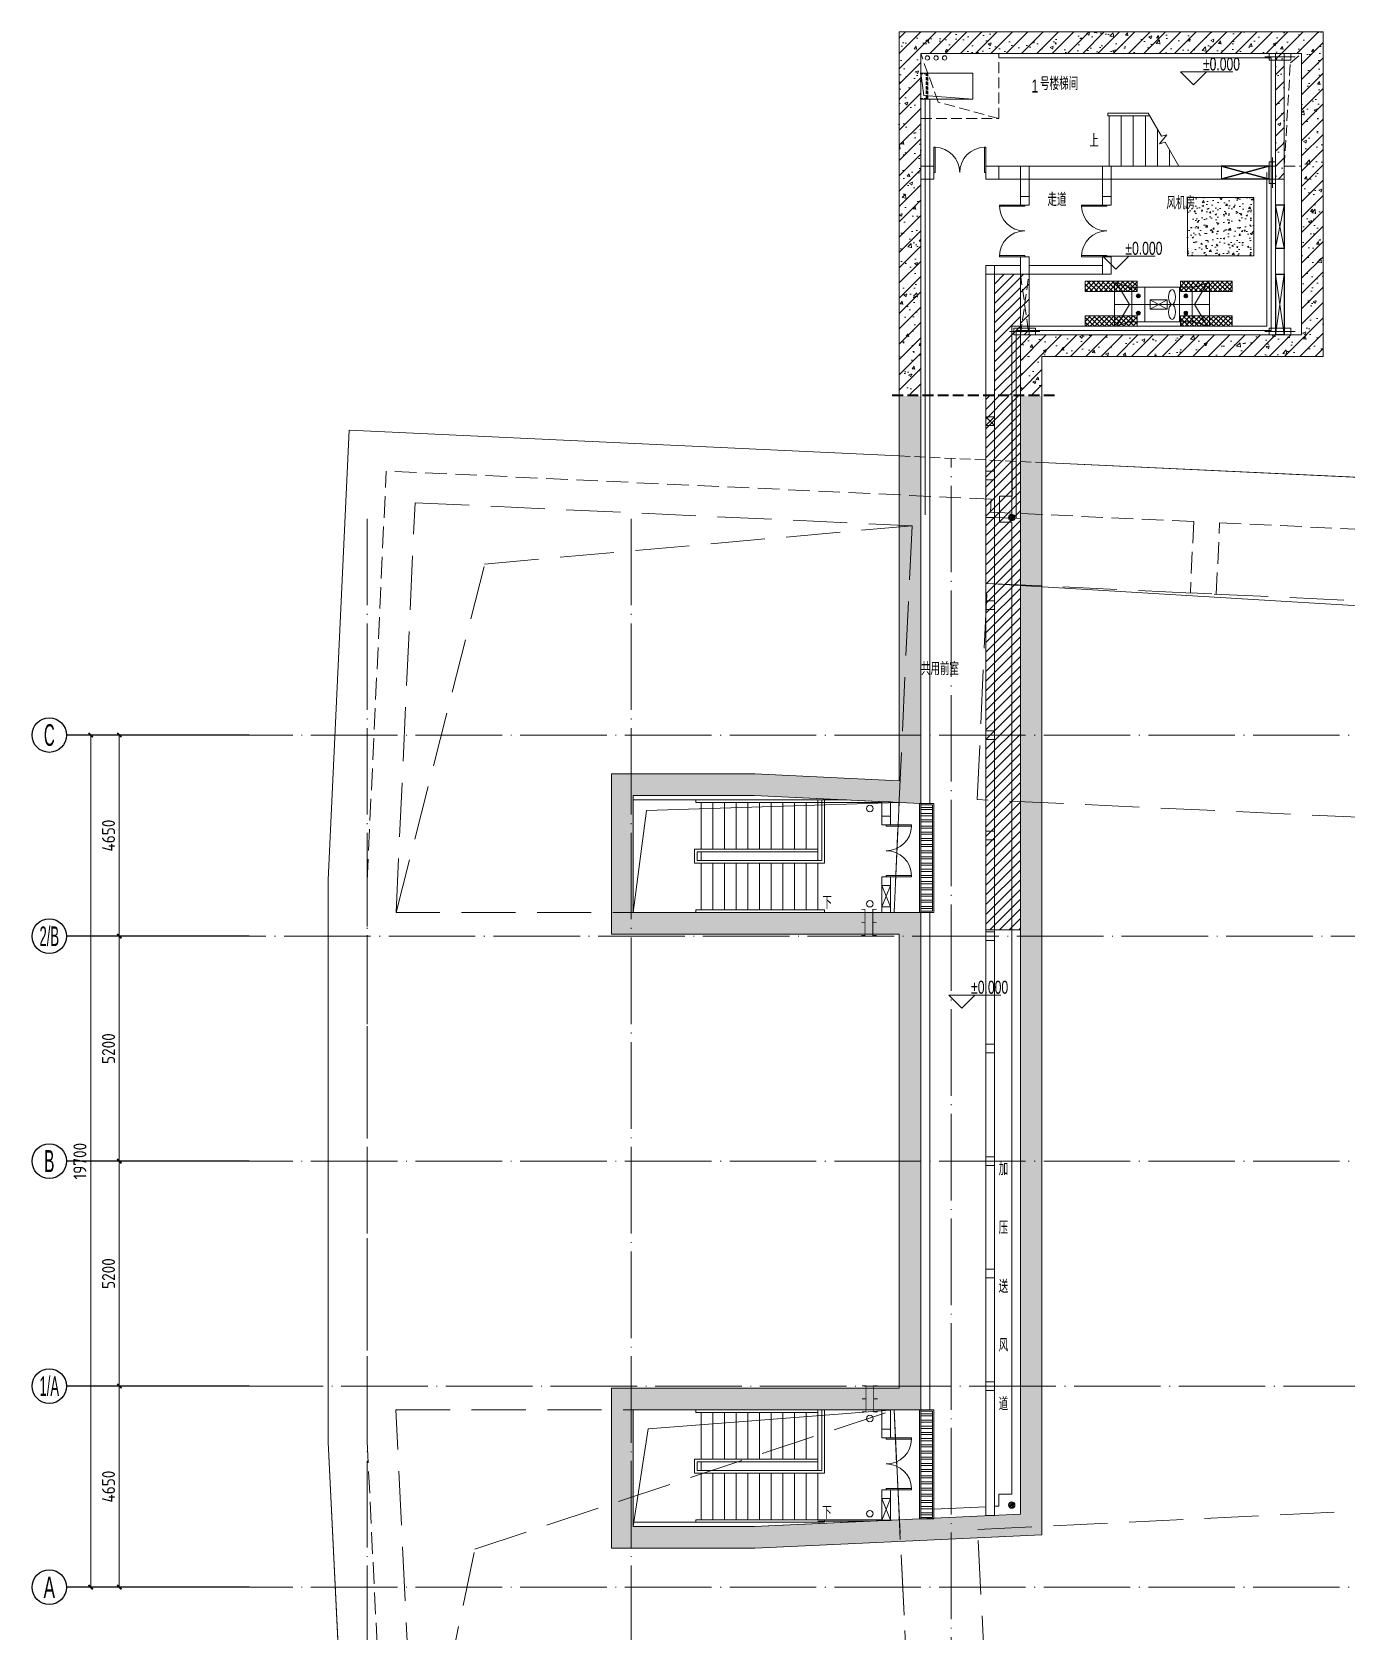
# Model space of a CAD drawing. Extents: x 4 to 13611208, y -605838 to 574722.
# Drawn here: x 13114849 to 13145248, y 183824 to 220812 of the extents above; entities that cross this region are included whole.
import ezdxf
from ezdxf.enums import TextEntityAlignment as Align

# ---------------------------------------------------------------- set-up
doc = ezdxf.new("R2010")
doc.units = 0
doc.header["$LTSCALE"] = 1000
doc.header["$MEASUREMENT"] = 0
doc.linetypes.add('DASH', pattern=[0.35, 0.25, -0.1])
doc.linetypes.add('DOTE', pattern=[2.42, 2, -0.2, 0.02, -0.2])
for name, color, linetype, lineweight in [('1-给排水', 8, 'Continuous', 5), ('pipe排水', 8, 'Continuous', 5), ('SDF-设备', 1, 'Continuous', 5), ('建筑底图', 8, 'Continuous', 13), ('预埋件', 8, 'Continuous', 5)]:
    doc.layers.add(name, color=color, linetype=linetype, lineweight=lineweight)
doc.layers.add('AXIS', color=3, linetype='Continuous')
doc.layers.add('AXIS_TEXT', color=7, linetype='Continuous')
doc.styles.add('C', font='HZTXT_E', dxfattribs={"width": 0.7, "bigfont": 'HZTXT'})
doc.styles.add('COMPLEX', font='hztxt_e.shx', dxfattribs={"width": 0.6, "bigfont": 'HZTXT.shx'})
doc.styles.add('DIM_FONT', font='gbenor.shx', dxfattribs={"bigfont": 'gbcbig.shx'})
doc.dimstyles.new('_TCH_ARCH&&100', dxfattribs={"dimtxt": 300, "dimasz": 100, "dimexe": 100, "dimexo": 100, "dimgap": 100, "dimtad": 1, "dimdec": 0, "dimzin": 0, "dimdsep": 46, "dimtxsty": 'DIM_FONT', "dimblk": 'ARCHTICK', "dimcen": 0.09, "dimclrd": 3, "dimclre": 3, "dimclrt": 7, "dimaunit": 1, "dimazin": 2, "dimtfac": 1, "dimtdec": 0, "dimtix": 1, "dimtmove": 2, "dimatfit": 3, "dimfxl": 1, "dimtolj": 1, "dimtzin": 0, "dimlwd": 18, "dimlwe": 18, "dimarcsym": 0})
pattern_1 = [(45, (0.27, -129739.5), (-176.7766953, 176.7766953), []), (50, (0.27, -129739.5), (717.260183, -62.752135), [75, -825]), (355, (0.3, -129739.5), (-138.751334, 752.192134), [60, -660]), (100.4514, (60.04, -129744.7), (578.50938, 689.439542), [63.74019, -701.14211]), (46.1842, (0.3, -129539.5), (1067.24105, -165.519014), [112.5, -1237.5]), (96.6356, (89.2, -129553.3), (934.662706, 974.11787), [95.61029, -1051.713]), (351.1842, (0.3, -129539.5), (934.661945, 974.1186), [90, -990]), (21, (100.27, -129589.5), (596.907052, -402.61889), [75, -825]), (326, (100.3, -129589.5), (243.31533, 725.150045), [60, -660]), (71.4514, (150, -129623.04), (840.22263, 322.530497), [63.74019, -701.14211]), (37.5, (0.27, -129739.5), (12.1598553, 332.893854), [0, -652, 0, -670, 0, -662.5]), (7.5, (0.27, -129739.5), (263.069537, 394.411712), [0, -382, 0, -637, 0, -252.5]), (327.5, (-222.73, -129739.5), (533.822436, -22.554872), [0, -250, 0, -780, 0, -1035]), (317.5, (-322.73, -129739.5), (583.18617, 100.104982), [0, -325, 0, -518, 0, -735])]
pattern_2 = [(45, (0.27, -129739.5), (-112.2532015, 112.2532015), [])]
pattern_3 = [(46.331827, (12202037.8, 454563.36), (-57.41597, 54.8069065), []), (136.331827, (12202037.8, 454563.36), (-54.8069065, -57.41597), [])]

# ---------------------------------------------------------------- blocks, each defined once
blk = doc.blocks.new('地漏')
at = {"layer": 'pipe排水'}
h = blk.add_hatch(dxfattribs=at)
h.set_pattern_fill('ANSI31', color=8, scale=25, style=0)
h.set_pattern_definition([(45, (-444803.95, -349136.397), (-28.0633004, 28.0633004), [])])
h.paths.add_polyline_path([(100, 0, 1), (-100, 0, 1)])
blk.add_circle((0, 0), 100, dxfattribs=at)
blk = doc.blocks.new('$VALVE$00000547')
at = {"const_width": 15}
for points in [[(0, 75), (-250, 75), (-250, 150)], [(0, 75), (0, 150)], [(0, 75), (250, 75), (250, 150)], [(-250, -150), (-250, -75), (0, -75)], [(0, -150), (0, -75)], [(250, -150), (250, -75), (0, -75)]]:
    blk.add_lwpolyline(points, dxfattribs=at)
blk = doc.blocks.new('A$C4FB626CE')
at = {"layer": 'SDF-设备', "color": 8}
for p, q in [((0, 1000), (50, 1000)), ((0, 1000), (0, 0)), ((350, 500), (50, 1000)), ((350, 900), (50, 1000)), ((400, 900), (350, 900)), ((400, 900), (700, 900)), ((400, 100), (400, 900)), ((400, 900), (400, 100)), ((571, 750), (501, 679)), ((599, 679), (529, 750)), ((1500, 900), (700, 900)), ((700, 900), (700, 100)), ((700, 100), (700, 900)), ((1500, 100), (1500, 900)), ((1500, 900), (1800, 900)), ((1500, 100), (1500, 900)), ((1671, 750), (1601, 679)), ((1699, 679), (1629, 750)), ((1800, 100), (1800, 900)), ((1800, 100), (1800, 900)), ((1800, 900), (1850, 900)), ((1850, 500), (2150, 1000)), ((1850, 900), (2150, 1000)), ((2150, 1000), (2200, 1000)), ((2200, 1000), (2200, 0)), ((2200, 1000), (2200, 0)), ((400, 500), (0, 500)), ((350, 500), (50, 0)), ((400, 500), (700, 500)), ((571, 651), (501, 721)), ((585, 665), (515, 735)), ((585, 735), (515, 665)), ((599, 721), (529, 651)), ((700, 500), (1500, 500)), ((1220, 608), (828, 608)), ((828, 608), (828, 392)), ((828, 392), (1220, 608)), ((1220, 392), (828, 608)), ((828, 392), (1220, 392)), ((1220, 392), (1220, 608)), ((1220, 608), (1220, 392)), ((1500, 500), (1800, 500)), ((1671, 651), (1601, 721)), ((1685, 665), (1615, 735)), ((1685, 735), (1615, 665)), ((1699, 721), (1629, 651)), ((1800, 500), (2200, 500)), ((1850, 500), (2150, 0)), ((1959, 500), (2200, 500)), ((0, 0), (50, 0)), ((350, 100), (50, 0)), ((400, 100), (350, 100)), ((400, 100), (700, 100)), ((571, 350), (501, 279)), ((571, 251), (501, 321)), ((585, 265), (515, 335)), ((585, 335), (515, 265)), ((599, 279), (529, 350)), ((599, 321), (529, 251)), ((700, 100), (1500, 100)), ((1500, 100), (1800, 100)), ((1671, 350), (1601, 279)), ((1671, 251), (1601, 321)), ((1685, 265), (1615, 335)), ((1685, 335), (1615, 265)), ((1699, 279), (1629, 350)), ((1699, 321), (1629, 251)), ((1800, 100), (1850, 100)), ((1850, 100), (2150, 0)), ((2150, 0), (2200, 0))]:
    blk.add_line(p, q, dxfattribs=at)
for centre in [(1331, 673), (1331, 327)]:
    blk.add_ellipse(centre, major_axis=(0, 173), ratio=0.452975, start_param=3.141593, end_param=9.424778, dxfattribs=at)
for p in [(700, 500), (1500, 500)]:
    blk.add_point(p, dxfattribs=at)
blk = doc.blocks.new('dxg')
at = {"layer": '预埋件', "color": 8}
blk.add_line((12400100, -4150605), (12400800, -4150605), dxfattribs=at)
blk.add_lwpolyline([(12400200, -4150680), (12400200, -4150530), (12400700, -4150530), (12400700, -4150680), (12400200, -4150680)], dxfattribs=at)
blk = doc.blocks.new('A$C454F5B3D')
at = {"layer": '1-给排水', "color": 8, "linetype": 'DASH', "ltscale": 0.3}
for p, q in [((-600, -139), (-600, 13)), ((-586, -127), (-586, 13)), ((-14, -127), (-14, 13)), ((0, -139), (0, 13)), ((-600, -139), (0, -139)), ((-586, -104), (-14, -104)), ((-586, -127), (-14, -127))]:
    blk.add_line(p, q, dxfattribs=at)
at = {"layer": '1-给排水', "color": 8, "linetype": 'DASH'}
for centre in [(-593, 21), (-7, 21)]:
    blk.add_circle(centre, 10.5, dxfattribs=at)
blk = doc.blocks.new('_ArchTick')
at = {"color": 0, "linetype": 'ByBlock', "const_width": 0.4}
blk.add_lwpolyline([(-0.5, -0.5), (0.5, 0.5)], dxfattribs=at)
blk = doc.blocks.new('*D1262')
at = {"layer": 'AXIS', "color": 3, "lineweight": 18}
for p, q in [((13119768, 189510), (13116768, 189510)), ((13116868, 184860), (13116868, 189510)), ((13119768, 184860), (13116768, 184860))]:
    blk.add_line(p, q, dxfattribs=at)
at = {"layer": 'AXIS', "color": 3, "lineweight": 18, "xscale": 100, "yscale": 100, "zscale": 100}
for p, rotation in [((13116868, 189510), 90), ((13116868, 184860), 270)]:
    blk.add_blockref('_ArchTick', p, dxfattribs=dict(at, rotation=rotation))
at = {"layer": 'AXIS', "color": 7, "insert": (13116618, 187185), "char_height": 300, "attachment_point": 5, "rotation": 90, "style": 'DIM_FONT'}
blk.add_mtext('\\A1;4650', dxfattribs=at)
blk = doc.blocks.new('*D1261')
at = {"layer": 'AXIS', "color": 3, "lineweight": 18}
for p, q in [((13119768, 194710), (13116768, 194710)), ((13116868, 189510), (13116868, 194710)), ((13119768, 189510), (13116768, 189510))]:
    blk.add_line(p, q, dxfattribs=at)
at = {"layer": 'AXIS', "color": 3, "lineweight": 18, "xscale": 100, "yscale": 100, "zscale": 100}
for p, rotation in [((13116868, 194710), 90), ((13116868, 189510), 270)]:
    blk.add_blockref('_ArchTick', p, dxfattribs=dict(at, rotation=rotation))
at = {"layer": 'AXIS', "color": 7, "insert": (13116618, 192110), "char_height": 300, "attachment_point": 5, "rotation": 90, "style": 'DIM_FONT'}
blk.add_mtext('\\A1;5200', dxfattribs=at)
blk = doc.blocks.new('*D1260')
at = {"layer": 'AXIS', "color": 3, "lineweight": 18}
for p, q in [((13119768, 199910), (13116768, 199910)), ((13116868, 194710), (13116868, 199910)), ((13119768, 194710), (13116768, 194710))]:
    blk.add_line(p, q, dxfattribs=at)
at = {"layer": 'AXIS', "color": 3, "lineweight": 18, "xscale": 100, "yscale": 100, "zscale": 100}
for p, rotation in [((13116868, 199910), 90), ((13116868, 194710), 270)]:
    blk.add_blockref('_ArchTick', p, dxfattribs=dict(at, rotation=rotation))
at = {"layer": 'AXIS', "color": 7, "insert": (13116618, 197310), "char_height": 300, "attachment_point": 5, "rotation": 90, "style": 'DIM_FONT'}
blk.add_mtext('\\A1;5200', dxfattribs=at)
blk = doc.blocks.new('*D1259')
at = {"layer": 'AXIS', "color": 3, "lineweight": 18}
for p, q in [((13119768, 204560), (13116768, 204560)), ((13116868, 199910), (13116868, 204560)), ((13119768, 199910), (13116768, 199910))]:
    blk.add_line(p, q, dxfattribs=at)
at = {"layer": 'AXIS', "color": 3, "lineweight": 18, "xscale": 100, "yscale": 100, "zscale": 100}
for p, rotation in [((13116868, 204560), 90), ((13116868, 199910), 270)]:
    blk.add_blockref('_ArchTick', p, dxfattribs=dict(at, rotation=rotation))
at = {"layer": 'AXIS', "color": 7, "insert": (13116618, 202235), "char_height": 300, "attachment_point": 5, "rotation": 90, "style": 'DIM_FONT'}
blk.add_mtext('\\A1;4650', dxfattribs=at)
blk = doc.blocks.new('*D1263')
at = {"layer": 'AXIS', "color": 3, "lineweight": 18}
for p, q in [((13119768, 204560), (13116107, 204560)), ((13116207, 184860), (13116207, 204560)), ((13119768, 184860), (13116107, 184860))]:
    blk.add_line(p, q, dxfattribs=at)
at = {"layer": 'AXIS', "color": 3, "lineweight": 18, "xscale": 100, "yscale": 100, "zscale": 100}
for p, rotation in [((13116207, 204560), 90), ((13116207, 184860), 270)]:
    blk.add_blockref('_ArchTick', p, dxfattribs=dict(at, rotation=rotation))
at = {"layer": 'AXIS', "color": 7, "insert": (13115957, 194710), "char_height": 300, "attachment_point": 5, "rotation": 90, "style": 'DIM_FONT'}
blk.add_mtext('\\A1;19700', dxfattribs=at)
blk = doc.blocks.new('_AXISO')
blk.add_circle((0, 0), 0.5)
at = {"layer": 'AXIS_TEXT', "style": 'COMPLEX', "width": 1.041667}
blk.add_attdef('A', text='', height=0.56, dxfattribs=at).set_placement((-0.25, -0.28), (0.25, -0.28), align=Align.FIT)
blk = doc.blocks.new('$DorLib2D$00000002')
for p, q in [((-0.5, 0), (-0.5, 0.4875)), ((-0.475, 0.4875), (-0.5, 0.4875)), ((-0.475, 0), (-0.475, 0.4875)), ((0.475, 0), (0.475, 0.4875)), ((0.475, 0.4875), (0.5, 0.4875)), ((0.5, 0), (0.5, 0.4875)), ((-0.5, 0), (-0.475, 0)), ((0.5, 0), (0.475, 0))]:
    blk.add_line(p, q)
at = {"lineweight": 13}
for centre, start, end in [((-0.4875, 0), 0, 88.53072), ((0.4875, 0), 91.46928, 180)]:
    blk.add_arc(centre, 0.4875, start, end, dxfattribs=at)
blk = doc.blocks.new('_FZH')
blk.add_lwpolyline([(-0.5, -0.5), (0.5, -0.5), (0.5, 0.5), (-0.5, 0.5)], close=True)

msp = doc.modelspace()

# ---------------------------------------------------------------- hatches: boundary and pattern name
at = {"layer": '建筑底图'}
h = msp.add_hatch(dxfattribs=at)
h.set_pattern_fill('钢筋混凝土', color=256, scale=100, style=0)
h.set_pattern_definition(pattern_1)
h.paths.add_polyline_path([(13134897.4, 212421.9), (13134897.4, 220811.9), (13144697.4, 220811.9), (13144697.4, 213311.9), (13138197.4, 213311.9), (13138197.4, 212421.9), (13137697.4, 212421.9), (13137697.4, 213811.9), (13144197.4, 213811.9), (13144197.4, 220311.9), (13143797.4, 220311.9), (13143797.4, 217411.9), (13143597.4, 217411.9), (13143597.4, 220311.9), (13135397.4, 220311.9), (13135397.4, 212421.9)])
at = {"layer": '建筑底图', "lineweight": 0}
h = msp.add_hatch(dxfattribs=at)
h.set_pattern_fill('混凝土', color=8, scale=50, angle=1.33183, style=0)
h.set_pattern_definition([(51.331827, (12202037.8, 454563.36), (359.26247, -23.03207), [37.5, -412.5]), (356.331827, (12202037.8, 454563.36), (-78.0984, 374.38199), [30, -330]), (101.783227, (12202067.74, 454561.44), (281.16434, 351.3497), [31.8701, -350.57106]), (47.516027, (12202035.47, 454663.33), (535.39992, -70.33439), [56.25, -618.75]), (97.967427, (12202080.1, 454657.47), (455.88456, 497.78938), [47.80514, -525.8565]), (352.516027, (12202035.5, 454663.33), (455.88417, 497.78974), [45, -495]), (22.331827, (12202086.04, 454639.5), (303.05187, -194.31821), [37.5, -412.5]), (327.331827, (12202086.04, 454639.5), (113.19759, 365.30472), [30, -330]), (72.783227, (12202111.3, 454623.3), (416.24959, 170.98619), [31.8701, -350.57106]), (38.831827, (12202037.8, 454563.36), (2.209615, 166.543275), [0, -326, 0, -335, 0, -331.25]), (8.831827, (12202037.8, 454563.36), (126.915645, 200.2098), [0, -191, 0, -318.5, 0, -126.25]), (328.831827, (12201926.33, 454560.77), (267.10123, -5.07066), [0, -125, 0, -390, 0, -517.5]), (318.831827, (12201876.34, 454559.6), (290.35096, 56.81637), [0, -162.5, 0, -259, 0, -367.5])])
h.paths.add_polyline_path([(13143097.4, 216986.9), (13141557.4, 216986.9), (13141557.4, 215636.9), (13143097.4, 215636.9)])
at = {"layer": '建筑底图'}
h = msp.add_hatch(dxfattribs=at)
h.set_pattern_fill('ANSI31', color=256, scale=100, style=0)
h.set_pattern_definition(pattern_2)
h.paths.add_polyline_path([(13137697.4, 215211.9), (13137097.4, 215211.9), (13137097.4, 212421.9), (13137697.4, 212421.9)])
h = msp.add_hatch(dxfattribs=at)
h.set_pattern_fill('普通砖', color=256, scale=100, style=0)
h.set_pattern_definition([(45, (0, 179.5), (-176.776766, 176.776766), [])])
h.paths.add_polyline_path([(13137897.4, 215211.9), (13137697.4, 215211.9), (13137697.4, 213811.9), (13137897.4, 213811.9)])
at = {"layer": '建筑底图', "lineweight": 0}
h = msp.add_hatch(dxfattribs=at)
h.set_pattern_fill('ANSI37', color=8, scale=50, angle=1.33183, style=0)
h.set_pattern_definition(pattern_3)
h.paths.add_polyline_path([(13139197, 215051.9), (13140397, 215051.9), (13140397, 214811.9), (13139197, 214811.9)])
h = msp.add_hatch(dxfattribs=at)
h.set_pattern_fill('ANSI37', color=8, scale=50, angle=1.33183, style=0)
h.set_pattern_definition(pattern_3)
h.paths.add_polyline_path([(13141397, 215051.9), (13142597, 215051.9), (13142597, 214811.9), (13141397, 214811.9)])
h = msp.add_hatch(dxfattribs=at)
h.set_pattern_fill('ANSI37', color=8, scale=50, angle=1.33183, style=0)
h.set_pattern_definition(pattern_3)
h.paths.add_polyline_path([(13139197, 214251.9), (13140397, 214251.9), (13140397, 214011.9), (13139197, 214011.9)])
h = msp.add_hatch(dxfattribs=at)
h.set_pattern_fill('ANSI37', color=8, scale=50, angle=1.33183, style=0)
h.set_pattern_definition(pattern_3)
h.paths.add_polyline_path([(13141397, 214251.9), (13142597, 214251.9), (13142597, 214011.9), (13141397, 214011.9)])
at = {"layer": '建筑底图'}
h = msp.add_hatch(dxfattribs=at)
h.set_pattern_fill('钢筋混凝土', color=256, scale=100, style=0)
h.set_pattern_definition(pattern_1)
h.paths.add_polyline_path([(13135397.4, 212400.5), (13134897.4, 212400.5), (13134897.4, 210110.9), (13135397.4, 210087.6)])
h.paths.add_polyline_path([(13138197.4, 212400.5), (13137697.4, 212400.5), (13137697.4, 209680.2), (13138197.4, 209656.9)])
h.paths.add_polyline_path([(13138197.4, 209656.9), (13137697.4, 209680.2), (13137697.4, 186548.1), (13131546.8, 186259.5), (13128747.4, 186259.5), (13128747.4, 188959.5), (13135397.4, 188959.5), (13135397.4, 200459.5), (13128747.4, 200459.5), (13128747.4, 203159.5), (13131546.9, 203159.5), (13135397.4, 202978.8), (13135397.4, 210087.6), (13134897.4, 210110.9), (13134897.4, 203502.8), (13131558.6, 203659.5), (13128247.4, 203659.5), (13128247.4, 199959.5), (13134897.4, 199959.5), (13134897.4, 189459.5), (13128247.4, 189459.5), (13128247.4, 185759.5), (13131558.5, 185759.5), (13138197.4, 186071)])
h = msp.add_hatch(dxfattribs=at)
h.set_pattern_fill('ANSI31', color=256, scale=100, style=0)
h.set_pattern_definition(pattern_2)
h.paths.add_polyline_path([(13137697.4, 212400.5), (13136909.8, 212400.5), (13136897.4, 212365.6), (13136897.4, 200059.5), (13137697.4, 200059.5)])
h = msp.add_hatch(dxfattribs=at)
h.set_pattern_fill('ANSI32', color=256, scale=30, angle=334.88267, style=0)
h.set_pattern_definition([(360, (13136096.41, -1997.94), (8e-12, 142.875), []), (360, (13136144.04, -2045.56), (8e-12, 142.875), [])])
h.paths.add_polyline_path([(13135397.4, 202948.8), (13135667.4, 202948.8), (13135667.4, 200489.5), (13135397.4, 200489.5)])
h = msp.add_hatch(dxfattribs=at)
h.set_pattern_fill('ANSI32', color=256, scale=30, angle=334.88267, style=0)
h.set_pattern_definition([(360, (13136096.41, -16017.25), (8e-12, 142.875), []), (360, (13136144.04, -16064.87), (8e-12, 142.875), [])])
h.paths.add_polyline_path([(13135397.4, 188929.5), (13135667.4, 188929.5), (13135667.4, 186470.2), (13135397.4, 186470.2)])

# ---------------------------------------------------------------- linework, layer by layer
at = {"layer": 'AXIS'}
for p, q in [((13119868.4, 204559.5), (13115649.4, 204559.5)), ((13119868.4, 199909.5), (13115649.4, 199909.5)), ((13119868.4, 194709.5), (13115649.4, 194709.5)), ((13119868.4, 189509.5), (13115649.4, 189509.5)), ((13119868.4, 184859.5), (13115649.4, 184859.5))]:
    msp.add_line(p, q, dxfattribs=at)
at = {"layer": '建筑底图'}
for p, q in [((13144697.4, 220811.9), (13134897.4, 220811.9)), ((13134897.4, 220811.9), (13134897.4, 211011.9)), ((13144697.4, 213311.9), (13144697.4, 220811.9)), ((13135397.4, 210988.6), (13135397.4, 220311.9)), ((13135397.4, 220311.9), (13143597.4, 220311.9)), ((13143597.4, 220311.9), (13143597.4, 217411.9)), ((13143797.4, 217411.9), (13143797.4, 220311.9)), ((13143797.4, 220311.9), (13144197.4, 220311.9)), ((13144197.4, 220311.9), (13144197.4, 213811.9)), ((13141700.2, 219589.1), (13141400.2, 219889.1)), ((13141400.2, 219889.1), (13142606.3, 219889.1)), ((13141700.2, 219589.1), (13142000.2, 219889.1)), ((13135607.4, 208859.5), (13135607.4, 219261.9)), ((13139717.4, 218936.9), (13140653.7, 218936.9)), ((13139717.4, 218936.9), (13139717.4, 218876.9)), ((13139717.4, 218876.9), (13140688.4, 218876.9)), ((13139747.4, 218936.9), (13140653.7, 218936.9)), ((13139747.4, 218876.9), (13139747.4, 217711.9)), ((13140027.4, 218876.9), (13140027.4, 217711.9)), ((13140307.4, 218876.9), (13140307.4, 217711.9)), ((13140587.4, 218876.9), (13140587.4, 217711.9)), ((13140962.4, 218402.2), (13140653.7, 218936.9)), ((13140867.4, 218566.9), (13140867.4, 217711.9)), ((13140911.9, 218228.9), (13141084.8, 218435)), ((13141042.3, 218263.9), (13140911.9, 218228.9)), ((13141084.8, 218435), (13140962.4, 218402.2)), ((13141361, 217711.9), (13141042.3, 218263.9)), ((13141147.4, 218081.9), (13141147.4, 217711.9)), ((13135697.4, 217711.9), (13135397.4, 217711.9)), ((13135397.4, 217711.9), (13135397.4, 217411.9)), ((13135397.4, 217561.9), (13135397.4, 217561.9)), ((13135497.4, 217561.9), (13135497.4, 217561.9)), ((13135597.4, 217561.9), (13135597.4, 217561.9)), ((13135697.4, 217411.9), (13135697.4, 217711.9)), ((13137197.4, 217711.9), (13136897.4, 217711.9)), ((13136897.4, 217711.9), (13136897.4, 217411.9)), ((13137197.4, 217411.9), (13137197.4, 217711.9)), ((13137197.4, 217711.9), (13137697.4, 217711.9)), ((13137897.4, 217711.9), (13137697.4, 217711.9)), ((13137697.4, 217711.9), (13137697.4, 217411.9)), ((13137897.4, 217711.9), (13139597.4, 217711.9)), ((13137897.4, 217411.9), (13137897.4, 217711.9)), ((13139797.4, 217711.9), (13139597.4, 217711.9)), ((13139597.4, 217711.9), (13139597.4, 217411.9)), ((13139797.4, 217711.9), (13143597.4, 217711.9)), ((13139797.4, 217411.9), (13139797.4, 217711.9)), ((13139797.4, 217711.9), (13141361, 217711.9)), ((13143397.4, 217561.9), (13143397.4, 214011.9)), ((13143597.4, 217711.9), (13143597.4, 217411.9)), ((13135397.4, 217411.9), (13135697.4, 217411.9)), ((13136897.4, 217411.9), (13137197.4, 217411.9)), ((13137197.4, 217411.9), (13137697.4, 217411.9)), ((13137697.4, 217411.9), (13137697.4, 217011.9)), ((13137697.4, 217411.9), (13137897.4, 217411.9)), ((13137897.4, 217411.9), (13137897.4, 217011.9)), ((13137897.4, 217411.9), (13139597.4, 217411.9)), ((13139597.4, 217411.9), (13139597.4, 217011.9)), ((13139597.4, 217411.9), (13139797.4, 217411.9)), ((13139797.4, 217411.9), (13139797.4, 217011.9)), ((13139797.4, 217411.9), (13143597.4, 217411.9)), ((13143597.4, 217411.9), (13143797.4, 217411.9)), ((13143597.4, 217411.9), (13143597.4, 213811.9)), ((13143797.4, 217411.9), (13143597.4, 217411.9)), ((13143797.4, 217411.9), (13143797.4, 213811.9)), ((13137897.4, 217011.9), (13137697.4, 217011.9)), ((13137697.4, 217011.9), (13137697.4, 216811.9)), ((13137697.4, 216811.9), (13137897.4, 216811.9)), ((13137897.4, 216811.9), (13137897.4, 217011.9)), ((13139797.4, 217011.9), (13139597.4, 217011.9)), ((13139597.4, 217011.9), (13139597.4, 216811.9)), ((13139597.4, 216811.9), (13139797.4, 216811.9)), ((13139797.4, 216811.9), (13139797.4, 217011.9)), ((13137097.4, 215411.9), (13136897.4, 215411.9)), ((13136897.4, 215411.9), (13136897.4, 215211.9)), ((13137097.4, 215411.9), (13137697.4, 215411.9)), ((13137097.4, 215211.9), (13137097.4, 215411.9)), ((13137897.4, 215611.9), (13137697.4, 215611.9)), ((13137697.4, 215611.9), (13137697.4, 215211.9)), ((13137897.4, 215211.9), (13137897.4, 215611.9)), ((13137897.4, 215411.9), (13139597.4, 215411.9)), ((13139797.4, 215611.9), (13139597.4, 215611.9)), ((13139597.4, 215611.9), (13139597.4, 215211.9)), ((13139907.3, 215328.3), (13139607.3, 215628.3)), ((13139607.3, 215628.3), (13140813.3, 215628.3)), ((13139797.4, 215211.9), (13139797.4, 215611.9)), ((13139907.3, 215328.3), (13140207.3, 215628.3)), ((13136897.4, 215211.9), (13136897.4, 211911.9)), ((13136897.4, 215211.9), (13137097.4, 215211.9)), ((13137097.4, 215211.9), (13137097.4, 211911.9)), ((13137097.4, 215211.9), (13137697.4, 215211.9)), ((13137697.4, 215211.9), (13137697.4, 213811.9)), ((13137697.4, 215211.9), (13137897.4, 215211.9)), ((13137897.4, 215211.9), (13137897.4, 213811.9)), ((13137897.4, 215211.9), (13139597.4, 215211.9)), ((13139597.4, 215211.9), (13139797.4, 215211.9)), ((13143597.4, 213811.9), (13143797.4, 215211.9)), ((13143597.4, 215211.9), (13143797.4, 213811.9)), ((13143397.4, 214011.9), (13137497.4, 214011.9)), ((13137497.4, 214011.9), (13137497.4, 209574.8)), ((13137597.4, 209570.8), (13137597.4, 213911.9)), ((13137597.4, 213911.9), (13143497.4, 213911.9)), ((13144197.4, 213811.9), (13137697.4, 213811.9)), ((13137697.4, 213811.9), (13137697.4, 210881.5)), ((13137897.4, 213811.9), (13137697.4, 213811.9)), ((13143797.4, 213811.9), (13143597.4, 213811.9)), ((13138197.4, 210858.2), (13138197.4, 213311.9)), ((13138197.4, 213311.9), (13144697.4, 213311.9)), ((13134897.4, 203502.8), (13134897.4, 212400.5)), ((13135397.4, 212400.5), (13135397.4, 202978.8)), ((13137507.4, 212400.5), (13137507.4, 210079.1)), ((13137697.4, 212400.5), (13137697.4, 186548.1)), ((13138197.4, 212400.5), (13138197.4, 186071)), ((13121697.4, 201209.5), (13122181.4, 211604)), ((13122181.4, 211604), (13134897.4, 211011.9)), ((13137097.4, 211911.9), (13136897.4, 211911.9)), ((13136897.4, 211911.9), (13136897.4, 211711.9)), ((13136897.4, 211711.9), (13137097.4, 211911.9)), ((13136897.4, 211911.9), (13137097.4, 211711.9)), ((13136897.4, 211711.9), (13137097.4, 211711.9)), ((13136897.4, 211711.9), (13136897.4, 209591.4)), ((13137097.4, 211711.9), (13137097.4, 211911.9)), ((13137097.4, 211711.9), (13137097.4, 209591.4)), ((13138197.4, 210858.2), (13168947.4, 209426.3)), ((13136897.4, 210459.5), (13136897.4, 207659.5)), ((13137097.4, 210459.5), (13137097.4, 207659.5)), ((13137507.4, 210079.1), (13137217.4, 210079.1)), ((13137217.4, 210079.1), (13137217.4, 209479.1)), ((13137097.4, 209591.4), (13136897.4, 209591.4)), ((13137217.4, 209479.1), (13137497.4, 209479.1)), ((13137497.4, 209479.1), (13137497.4, 187009.5)), ((13135607.4, 202978.8), (13135607.4, 208859.5)), ((13136897.4, 207459.5), (13136897.4, 204659.5)), ((13137097.4, 207459.5), (13137097.4, 204659.5)), ((13136897.4, 204459.5), (13136897.4, 202334.5)), ((13137097.4, 204459.5), (13137097.4, 202334.5)), ((13128247.4, 199959.5), (13128247.4, 203659.5)), ((13128247.4, 203659.5), (13131558.6, 203659.5)), ((13128247.4, 199959.5), (13128247.4, 203659.5)), ((13128247.4, 203659.5), (13131558.6, 203659.5)), ((13134897.4, 203502.8), (13131558.6, 203659.5)), ((13128747.4, 203159.5), (13131546.9, 203159.5)), ((13128747.4, 203159.5), (13128747.4, 200459.5)), ((13135397.4, 202978.8), (13131546.9, 203159.5)), ((13130197.4, 203059.5), (13128747.4, 203059.5)), ((13128747.4, 203059.5), (13128747.4, 200459.5)), ((13133017.4, 203059.5), (13130197.4, 203059.5)), ((13130197.4, 202999.5), (13130197.4, 203059.5)), ((13130317.4, 203059.5), (13130197.4, 203059.5)), ((13133017.4, 202999.5), (13130197.4, 202999.5)), ((13133017.4, 203059.5), (13130317.4, 203059.5)), ((13130317.4, 201919.5), (13130317.4, 202999.5)), ((13130317.4, 201919.5), (13130317.4, 202999.5)), ((13130587.4, 201919.5), (13130587.4, 202999.5)), ((13130857.4, 201919.5), (13130857.4, 202999.5)), ((13131127.4, 201919.5), (13131127.4, 202999.5)), ((13131397.4, 201919.5), (13131397.4, 202999.5)), ((13131667.4, 201919.5), (13131667.4, 202999.5)), ((13131937.4, 201919.5), (13131937.4, 202999.5)), ((13132207.4, 201919.5), (13132207.4, 202999.5)), ((13132477.4, 201919.5), (13132477.4, 202999.5)), ((13132747.4, 201919.5), (13132747.4, 202999.5)), ((13132957.4, 202999.5), (13134498, 202999.5)), ((13133017.4, 203059.5), (13133677.6, 203059.5)), ((13133017.4, 202999.5), (13133017.4, 203059.5)), ((13133017.4, 202999.5), (13133017.4, 203059.5)), ((13133017.4, 201919.5), (13133017.4, 202999.5)), ((13133107.4, 201659.5), (13133107.4, 203059.5)), ((13133107.4, 203059.5), (13133167.4, 203059.5)), ((13133167.4, 201599.5), (13133167.4, 203059.5)), ((13134498, 203016.3), (13134498, 202685)), ((13134698, 203016.3), (13134498, 203016.3)), ((13134698, 203016.3), (13134698, 202685)), ((13135397.4, 202978.8), (13135607.4, 202978.8)), ((13136897.4, 202134.5), (13136897.4, 200009.5)), ((13137097.4, 202134.5), (13137097.4, 200009.5)), ((13133017.4, 201919.5), (13130167.4, 201919.5)), ((13130167.4, 201919.5), (13130167.4, 201599.5)), ((13130167.4, 201599.5), (13133167.4, 201599.5)), ((13133017.4, 201859.5), (13130227.4, 201859.5)), ((13130227.4, 201859.5), (13130227.4, 201659.5)), ((13130227.4, 201659.5), (13133107.4, 201659.5)), ((13133017.4, 201859.5), (13130317.4, 201859.5)), ((13130317.4, 201659.5), (13130317.4, 201859.5)), ((13130317.4, 201659.5), (13133017.4, 201659.5)), ((13130317.4, 201599.5), (13130317.4, 200519.5)), ((13130317.4, 200519.5), (13130317.4, 201599.5)), ((13130587.4, 201599.5), (13130587.4, 200519.5)), ((13130857.4, 201599.5), (13130857.4, 200519.5)), ((13131127.4, 201599.5), (13131127.4, 200519.5)), ((13131397.4, 201599.5), (13131397.4, 200519.5)), ((13131667.4, 201599.5), (13131667.4, 200519.5)), ((13131937.4, 201599.5), (13131937.4, 200519.5)), ((13132207.4, 201599.5), (13132207.4, 200519.5)), ((13132477.4, 201599.5), (13132477.4, 200519.5)), ((13132747.4, 201599.5), (13132747.4, 200519.5)), ((13133017.4, 201859.5), (13133017.4, 201919.5)), ((13133017.4, 201859.5), (13133017.4, 201919.5)), ((13133017.4, 201859.5), (13133017.4, 201659.5)), ((13133017.4, 201599.5), (13133017.4, 200519.5)), ((13121697.4, 188209.5), (13121697.4, 201209.5)), ((13134498, 201085), (13134498, 200459.5)), ((13134698, 201085), (13134698, 200459.5)), ((13130197.4, 200519.5), (13133167.4, 200519.5)), ((13130197.4, 200519.5), (13130197.4, 200459.5)), ((13133167.4, 200519.5), (13133167.4, 200459.5)), ((13128747.4, 200459.5), (13135397.4, 200459.5)), ((13128747.4, 200459.5), (13130197.4, 200459.5)), ((13130197.4, 200459.5), (13133167.4, 200459.5)), ((13130197.4, 200459.5), (13130317.4, 200459.5)), ((13130317.4, 200459.5), (13133017.4, 200459.5)), ((13134698, 200459.5), (13134498, 200459.5)), ((13135397.4, 200459.5), (13135397.4, 188959.5)), ((13135397.4, 200459.5), (13135607.4, 200459.5)), ((13135607.4, 194709.5), (13135607.4, 200459.5)), ((13134897.4, 199959.5), (13128247.4, 199959.5)), ((13134897.4, 199959.5), (13128247.4, 199959.5)), ((13134897.4, 189459.5), (13134897.4, 199959.5)), ((13134897.4, 189459.5), (13134897.4, 199959.5)), ((13136897.4, 199809.5), (13136897.4, 197409.5)), ((13137097.4, 199809.5), (13137097.4, 197409.5)), ((13136341.1, 198246.1), (13136041.1, 198546.1)), ((13136041.1, 198546.1), (13137247.1, 198546.1)), ((13136341.1, 198246.1), (13136641.1, 198546.1)), ((13136897.4, 197209.5), (13136897.4, 194809.5)), ((13137097.4, 197209.5), (13137097.4, 194809.5)), ((13135607.4, 188959.5), (13135607.4, 194709.5)), ((13136897.4, 194609.5), (13136897.4, 192209.5)), ((13137097.4, 194609.5), (13137097.4, 192209.5)), ((13136897.4, 192009.5), (13136897.4, 189609.5)), ((13137097.4, 192009.5), (13137097.4, 189609.5)), ((13128247.4, 185759.5), (13128247.4, 189459.5)), ((13128247.4, 189459.5), (13134897.4, 189459.5)), ((13128247.4, 185759.5), (13128247.4, 189459.5)), ((13128247.4, 189459.5), (13134897.4, 189459.5)), ((13136897.4, 189409.5), (13136897.4, 186515.3)), ((13137097.4, 189409.5), (13137097.4, 186515.3)), ((13135397.4, 188959.5), (13128747.4, 188959.5)), ((13128747.4, 188959.5), (13128747.4, 186259.5)), ((13130197.4, 188959.5), (13128747.4, 188959.5)), ((13128747.4, 188959.5), (13128747.4, 186359.5)), ((13133017.4, 188959.5), (13130197.4, 188959.5)), ((13130197.4, 188899.5), (13130197.4, 188959.5)), ((13130317.4, 188959.5), (13130197.4, 188959.5)), ((13133017.4, 188899.5), (13130197.4, 188899.5)), ((13133017.4, 188959.5), (13130317.4, 188959.5)), ((13130317.4, 187819.5), (13130317.4, 188899.5)), ((13130317.4, 187819.5), (13130317.4, 188899.5)), ((13130587.4, 187819.5), (13130587.4, 188899.5)), ((13130857.4, 187819.5), (13130857.4, 188899.5)), ((13131127.4, 187819.5), (13131127.4, 188899.5)), ((13131397.4, 187819.5), (13131397.4, 188899.5)), ((13131667.4, 187819.5), (13131667.4, 188899.5)), ((13131937.4, 187819.5), (13131937.4, 188899.5)), ((13132207.4, 187819.5), (13132207.4, 188899.5)), ((13132477.4, 187819.5), (13132477.4, 188899.5)), ((13132747.4, 187819.5), (13132747.4, 188899.5)), ((13133017.4, 188899.5), (13133017.4, 188959.5)), ((13133017.4, 188899.5), (13133017.4, 188959.5)), ((13133017.4, 187819.5), (13133017.4, 188899.5)), ((13133107.4, 187559.5), (13133107.4, 188959.5)), ((13133107.4, 188959.5), (13133167.4, 188959.5)), ((13133167.4, 187499.5), (13133167.4, 188959.5)), ((13134497.4, 188509.5), (13134497.4, 188959.5)), ((13134497.4, 188959.5), (13134697.4, 188959.5)), ((13134697.4, 188509.5), (13134697.4, 188959.5)), ((13122214.2, 177624.9), (13121697.4, 188209.5)), ((13133017.4, 187819.5), (13130167.4, 187819.5)), ((13130167.4, 187819.5), (13130167.4, 187499.5)), ((13133017.4, 187759.5), (13130227.4, 187759.5)), ((13130227.4, 187759.5), (13130227.4, 187559.5)), ((13130227.4, 187559.5), (13133107.4, 187559.5)), ((13133017.4, 187759.5), (13130317.4, 187759.5)), ((13130317.4, 187559.5), (13130317.4, 187759.5)), ((13130317.4, 187559.5), (13133017.4, 187559.5)), ((13133017.4, 187759.5), (13133017.4, 187819.5)), ((13133017.4, 187759.5), (13133017.4, 187819.5)), ((13133017.4, 187759.5), (13133017.4, 187559.5)), ((13130167.4, 187499.5), (13133167.4, 187499.5)), ((13130317.4, 187499.5), (13130317.4, 186419.5)), ((13130317.4, 186419.5), (13130317.4, 187499.5)), ((13130587.4, 187499.5), (13130587.4, 186419.5)), ((13130857.4, 187499.5), (13130857.4, 186419.5)), ((13131127.4, 187499.5), (13131127.4, 186419.5)), ((13131397.4, 187499.5), (13131397.4, 186419.5)), ((13131667.4, 187499.5), (13131667.4, 186419.5)), ((13131937.4, 187499.5), (13131937.4, 186419.5)), ((13132207.4, 187499.5), (13132207.4, 186419.5)), ((13132477.4, 187499.5), (13132477.4, 186419.5)), ((13132747.4, 187499.5), (13132747.4, 186419.5)), ((13133017.4, 187499.5), (13133017.4, 186419.5)), ((13134497.4, 186836.5), (13134497.4, 186909.5)), ((13134497.4, 186402.7), (13134497.4, 186833.5)), ((13134697.4, 186836.5), (13134697.4, 186909.5)), ((13134697.4, 186402.7), (13134697.4, 186833.5)), ((13137497.4, 187009.5), (13137197.4, 187009.5)), ((13137197.4, 187009.5), (13137197.4, 186734.9)), ((13130197.4, 186419.5), (13133167.4, 186419.5)), ((13130197.4, 186419.5), (13130197.4, 186359.5)), ((13137697.4, 186548.1), (13131546.8, 186259.5)), ((13133017.4, 186419.5), (13134497.4, 186419.5)), ((13133167.4, 186419.5), (13133167.4, 186359.5)), ((13136897.4, 186720.8), (13135697.4, 186664.5)), ((13137097.4, 186515.3), (13136897.4, 186515.3)), ((13137197.4, 186734.9), (13137097.4, 186730.2)), ((13128747.4, 186359.5), (13130197.4, 186359.5)), ((13128747.4, 186259.5), (13131546.8, 186259.5)), ((13130197.4, 186359.5), (13133167.4, 186359.5)), ((13130197.4, 186359.5), (13130317.4, 186359.5)), ((13130317.4, 186359.5), (13133017.4, 186359.5)), ((13138197.4, 186071), (13131558.5, 185759.5)), ((13133017.4, 186389.5), (13134191.3, 186389.5)), ((13134497.4, 186402.7), (13134697.4, 186402.7)), ((13131558.5, 185759.5), (13128247.4, 185759.5))]:
    msp.add_line(p, q, dxfattribs=at)
at = {"layer": '建筑底图', "linetype": 'DASH'}
for p, q in [((13137697.4, 213811.9), (13137897.4, 215211.9)), ((13137697.4, 215211.9), (13137897.4, 213811.9)), ((13134736.5, 212421.9), (13138532.8, 212421.9)), ((13134736.5, 212401.9), (13138532.8, 212401.9)), ((13134897.4, 211011.9), (13138197.4, 210858.2))]:
    msp.add_line(p, q, dxfattribs=at)
at = {"layer": '建筑底图', "linetype": 'DOTE'}
for p, q in [((13136097.4, 176862.5), (13136097.4, 210956)), ((13122597.4, 209559.5), (13122597.4, 175898.5)), ((13128697.4, 209559.5), (13128697.4, 176862.5))]:
    msp.add_line(p, q, dxfattribs=at)
at = {"layer": '建筑底图', "linetype": 'DASH', "ltscale": 2}
for p, q in [((13122597.4, 201188.6), (13123038.6, 210663.1)), ((13137023.4, 210011.9), (13123038.6, 210663.1)), ((13137009.4, 209712.2), (13137023.4, 210011.9)), ((13137009.4, 209712.2), (13141704, 209493.6)), ((13141704, 209493.6), (13141627.3, 207845.4)), ((13142226.6, 207817.5), (13142303.8, 209465.7)), ((13142303.8, 209465.7), (13146698.6, 209261.1)), ((13141627.3, 207845.4), (13142226.6, 207817.5)), ((13122597.4, 188231.5), (13122597.4, 201188.6)), ((13122597.4, 188231.5), (13123069.2, 178567.7))]:
    msp.add_line(p, q, dxfattribs=at)
at = {"layer": '建筑底图', "lineweight": -3}
msp.add_line((13137697.4, 209568.5), (13137697.4, 209564.7), dxfattribs=at)
at = {"layer": '建筑底图', "color": 8, "linetype": 'DOTE'}
for p, q in [((13474197.4, 204559.5), (13119297.4, 204559.5)), ((13233997.8, 199909.5), (13119297.4, 199909.5)), ((13474197.4, 194709.5), (13119297.4, 194709.5)), ((13232897.4, 189509.5), (13119297.4, 189509.5)), ((13474197.4, 184859.5), (13119297.4, 184859.5))]:
    msp.add_line(p, q, dxfattribs=at)
at = {"layer": '建筑底图', "color": 8}
msp.add_lwpolyline([(13170347.4, 207459.5), (13168947.4, 207459.5), (13168947.4, 209426.3), (13138197.4, 210858.2), (13138197.4, 213311.9), (13144697.4, 213311.9), (13144697.4, 220811.9), (13134897.4, 220811.9), (13134897.4, 211011.9), (13122181.4, 211604), (13121697.4, 201209.5), (13121697.4, 188209.5), (13122214.2, 177624.9), (13168947.4, 179906.7), (13168947.4, 181959.5), (13207597.4, 181959.5)], dxfattribs=at)
at = {"layer": '建筑底图', "linetype": 'DASH'}
for points in [[(13137197.4, 218811.9), (13135795, 219191.6), (13135397.4, 220311.9)], [(13143797.4, 217713.2), (13143939.8, 220099.9), (13144197.4, 220311.9)]]:
    msp.add_lwpolyline(points, dxfattribs=at)
for points in [[(13135397.4, 218811.9), (13137197.4, 218811.9), (13137197.4, 220311.9), (13135397.4, 220311.9)], [(13143797.4, 217711.9), (13144197.4, 217711.9), (13144197.4, 220311.9), (13143797.4, 220311.9)], [(13137897.4, 213811.9), (13137697.4, 213811.9), (13137697.4, 215211.9), (13137897.4, 215211.9)]]:
    msp.add_lwpolyline(points, close=True, dxfattribs=at)
at = {"layer": '建筑底图'}
for points in [[(13137197.4, 220211.9), (13143497.4, 220211.9), (13143497.4, 213911.9)], [(13135397.4, 219861.9), (13135466.7, 219342.2), (13136597.4, 219261.9)], [(13135497.4, 209653.8), (13135497.3, 219261.9)], [(13143597.4, 215811.9), (13143797.4, 216811.9)], [(13143797.4, 215811.9), (13143597.4, 216811.9)], [(13137697.4, 215211.9), (13137097.4, 215211.9), (13137097.4, 209590.6), (13137697.4, 209566.9), (13137697.4, 215211.9)], [(13136897.4, 212365.6), (13136897.4, 200059.5), (13137697.4, 200059.5), (13137697.4, 212400.5)], [(13136932.7, 208064), (13166164.7, 206308.9), (13166667.6, 201674)], [(13128747.4, 200459.5), (13129054.8, 202817), (13134895, 203002.4)], [(13135397.4, 202978.8), (13135397.4, 200459.5)], [(13134498, 200585), (13134698, 201085)], [(13134698, 200585), (13134498, 201085)], [(13128747.4, 186259.5), (13129094.8, 188523.3), (13134776.4, 188959.5)], [(13135397.4, 188959.5), (13135397.4, 186440.2)], [(13134497.4, 186409.5), (13134697.4, 186909.5)], [(13134697.4, 186409.5), (13134497.4, 186909.5)]]:
    msp.add_lwpolyline(points, dxfattribs=at)
for points in [[(13135397.4, 219261.9), (13135397.4, 219861.9), (13136597.4, 219861.9), (13136597.4, 219261.9)], [(13141557.4, 216986.9), (13143097.4, 216986.9), (13143097.4, 215636.9), (13141557.4, 215636.9)], [(13139197, 215051.9), (13140397, 215051.9), (13140397, 214811.9), (13139197, 214811.9)], [(13141397, 215051.9), (13142597, 215051.9), (13142597, 214811.9), (13141397, 214811.9)], [(13139197, 214251.9), (13140397, 214251.9), (13140397, 214011.9), (13139197, 214011.9)], [(13141397, 214251.9), (13142597, 214251.9), (13142597, 214011.9), (13141397, 214011.9)], [(13136897.4, 211711.9), (13137097.4, 211711.9), (13137097.4, 211911.9), (13136897.4, 211911.9)], [(13128747.4, 200459.5), (13128747.4, 201759.5), (13128747.4, 203159.5), (13131546.9, 203159.5), (13134895, 203002.4), (13134776.6, 200459.5)], [(13128747.4, 200459.5), (13128747.4, 203159.5), (13131546.9, 203159.5), (13134895, 203002.4), (13129054.8, 202817)], [(13135367.4, 202978.8), (13135697.4, 202978.8), (13135697.4, 200459.5), (13135367.4, 200459.5)], [(13135397.4, 202948.8), (13135667.4, 202948.8), (13135667.4, 200489.5), (13135397.4, 200489.5)], [(13134698, 200585), (13134498, 200585), (13134498, 201085), (13134698, 201085)], [(13128747.4, 188959.5), (13128747.4, 186259.5), (13131546.9, 186259.5), (13134900.5, 186416.9), (13134776.4, 188959.5)], [(13128747.4, 186259.5), (13129094.8, 188523.3), (13134776.4, 188959.5), (13128747.4, 188959.5)], [(13135367.4, 188959.5), (13135697.4, 188959.5), (13135697.4, 186440.2), (13135367.4, 186440.2)], [(13135397.4, 188929.5), (13135667.4, 188929.5), (13135667.4, 186470.2), (13135397.4, 186470.2)], [(13134697.4, 186409.5), (13134497.4, 186409.5), (13134497.4, 186909.5), (13134697.4, 186909.5)]]:
    msp.add_lwpolyline(points, close=True, dxfattribs=at)
at = {"layer": '建筑底图', "const_width": 30}
for points in [[(13142337.4, 217411.9), (13143447.4, 217711.9)], [(13143447.4, 217411.9), (13142357.4, 217706.5)]]:
    msp.add_lwpolyline(points, dxfattribs=at)
for points in [[(13142347.4, 217711.9), (13143447.4, 217711.9), (13143447.4, 217411.9), (13142347.4, 217411.9)], [(13143597.4, 215811.9), (13143597.4, 216811.9), (13143797.4, 216811.9), (13143797.4, 215811.9)], [(13143797.4, 213811.9), (13143597.4, 213811.9), (13143597.4, 215211.9), (13143797.4, 215211.9)]]:
    msp.add_lwpolyline(points, close=True, dxfattribs=at)
at = {"layer": '建筑底图', "linetype": 'DASH', "ltscale": 5}
for points in [[(13134776.6, 200459.5), (13123264.2, 200459.5), (13123705.2, 209931.3), (13135192.8, 209396.4), (13134776.6, 200459.5)], [(13123264.2, 200459.5), (13125313.4, 208512.3), (13135192.8, 209396.4)], [(13166900.2, 206668.6), (13166667.6, 201674), (13136700.1, 203069.4), (13136932.7, 208064), (13166900.2, 206668.6)], [(13134854.8, 187352.9), (13135220.5, 179861.9), (13123734.2, 179301), (13123262.7, 188959.5), (13134776.4, 188959.5), (13135220.5, 179861.9)], [(13123734.2, 179301.1), (13125088.7, 185739), (13134776.4, 188959.5)]]:
    msp.add_lwpolyline(points, dxfattribs=at)
msp.add_lwpolyline([(13166921.8, 182661.2), (13136957.4, 181198.2), (13136713.6, 186192.2), (13166677.9, 187655.2)], close=True, dxfattribs=at)
at = {"layer": '建筑底图'}
for centre, radius in [((13135547.4, 220211.9), 50), ((13135747.4, 220211.9), 50), ((13135747.4, 220211.9), 50), ((13135947.4, 220211.9), 50), ((13137497.4, 209588.7), 75), ((13134217.4, 200659.5), 75), ((13134217.4, 188759.5), 75), ((13134217.4, 188759.5), 75), ((13137497.4, 186759.5), 75), ((13134217.4, 186559.1), 75)]:
    msp.add_circle(centre, radius, dxfattribs=at)
at = {"layer": '建筑底图', "ltscale": 2}
for centre in [(13134217.4, 202859.9), (13134217.4, 202859.9), (13134217.4, 200659.5), (13134217.4, 186559.1)]:
    msp.add_circle(centre, 75, dxfattribs=at)

# ---------------------------------------------------------------- block references
at = {"layer": 'AXIS'}
ref = msp.add_blockref('_AXISO', (13115249.4, 204559.5), dxfattribs=dict(at, xscale=800, yscale=800, zscale=2400))
ref.add_attrib('A', 'C', dxfattribs={"layer": 'AXIS_TEXT', "height": 500.9, "style": 'C', "width": 0.777778}).set_placement((13115124.1, 204309.1), (13115374.6, 204309.1), align=Align.FIT)
ref = msp.add_blockref('_AXISO', (13115249.4, 199909.5), dxfattribs=dict(at, xscale=800, yscale=800, zscale=2400))
ref.add_attrib('A', '2/B', dxfattribs={"layer": 'AXIS_TEXT', "height": 452.55, "style": 'C', "width": 0.466667}).set_placement((13115023.1, 199683.2), (13115475.6, 199683.2), align=Align.FIT)
ref = msp.add_blockref('_AXISO', (13115249.4, 194709.5), dxfattribs=dict(at, xscale=800, yscale=800, zscale=2400))
ref.add_attrib('A', 'B', dxfattribs={"layer": 'AXIS_TEXT', "height": 507.5, "style": 'C', "width": 0.725926}).set_placement((13115131, 194455.8), (13115367.8, 194455.8), align=Align.FIT)
ref = msp.add_blockref('_AXISO', (13115249.4, 189509.5), dxfattribs=dict(at, xscale=800, yscale=800, zscale=2400))
ref.add_attrib('A', '1/A', dxfattribs={"layer": 'AXIS_TEXT', "height": 452.55, "style": 'C', "width": 0.474576}).set_placement((13115023.1, 189283.2), (13115475.6, 189283.2), align=Align.FIT)
ref = msp.add_blockref('_AXISO', (13115249.4, 184859.5), dxfattribs=dict(at, xscale=800, yscale=800, zscale=2400))
ref.add_attrib('A', 'A', dxfattribs={"layer": 'AXIS_TEXT', "height": 494.1, "style": 'C', "width": 0.878431}).set_placement((13115117.6, 184612.5), (13115381.1, 184612.5), align=Align.FIT)
at = {"layer": '建筑底图', "lineweight": -3}
for p, rotation in [((25544147.1, -3930368.4), 180), ((17294127.6, 12618011.6), 270), ((25538247.1, -3936718.4), 180), ((25544147.1, -3936718.4), 180)]:
    msp.add_blockref('dxg', p, dxfattribs=dict(at, rotation=rotation))
at = {"layer": '建筑底图', "color": 1, "lineweight": -3, "extrusion": (-2.52909e-06, -6.46331e-06, 1), "rotation": 89.99999999906345}
msp.add_blockref('A$C454F5B3D', (13135418.2, 219861.9, -34.6), dxfattribs=at)
at = {"layer": '建筑底图'}
for name, p, xscale, yscale, zscale in [('$DorLib2D$00000002', (13136297.4, 217561.9), -1200, 1200, -1200), ('_FZH', (13136997.4, 210559.5), 200, 200, 200), ('_FZH', (13136997.4, 207559.5), 200, 200, 200), ('_FZH', (13136997.4, 204559.5), 200, 200, 200), ('_FZH', (13136997.4, 202234.5), 200, 200, 200), ('_FZH', (13136997.4, 199909.5), 200, 200, 200), ('_FZH', (13136997.4, 197309.5), 200, 200, 200), ('_FZH', (13136997.4, 194709.5), 200, 200, 200), ('_FZH', (13136997.4, 192109.5), 200, 200, 200), ('_FZH', (13136997.4, 189509.5), 200, 200, 200)]:
    msp.add_blockref(name, p, dxfattribs=dict(at, xscale=xscale, yscale=yscale, zscale=zscale))
for name, p, xscale, yscale, zscale, rotation in [('$DorLib2D$00000002', (13137797.4, 216211.9), -1200, -1200, -1200, 270), ('$DorLib2D$00000002', (13139697.4, 216211.9), -1200, -1200, -1200, 270), ('_FZH', (13134598, 202585), 200, 200, 200, 270), ('$DorLib2D$00000002', (13134598, 201885), -1200, 1200, -1200, 270), ('_FZH', (13134598, 201185), 200, 200, 200, 270), ('_FZH', (13134597.4, 188409.5), 200, 200, 200, 270), ('$DorLib2D$00000002', (13134597.4, 187709.5), 1200, -1200, 1200, 90), ('_FZH', (13134597.4, 187009.5), 200, 200, 200, 270)]:
    msp.add_blockref(name, p, dxfattribs=dict(at, xscale=xscale, yscale=yscale, zscale=zscale, rotation=rotation))
msp.add_blockref('A$C4FB626CE', (13139872.6, 214011.9), dxfattribs=at)
at = {"layer": '建筑底图', "ltscale": 3.5, "xscale": 0.7499999999999998, "yscale": 0.7499999999999998, "zscale": 0.7499999999999998}
for p in [(13137497.4, 209588.7), (13137497.4, 186759.5)]:
    msp.add_blockref('地漏', p, dxfattribs=at)
at = {"layer": '建筑底图', "ltscale": 2, "xscale": 1.2, "yscale": 1.2, "zscale": 1.2, "rotation": 89.99999999995687}
for p in [(13134197.4, 200229), (13134217.4, 189214)]:
    msp.add_blockref('$VALVE$00000547', p, dxfattribs=at)

# ---------------------------------------------------------------- texts
at = {"layer": '建筑底图', "style": 'C', "width": 0.7}
for s, p in [('%%P0.000', (13141918, 219922)), ('1', (13137954.9, 219412)), ('号楼梯间', (13138152.2, 219468.9)), ('上', (13139293.9, 218149.4)), ('走道', (13138322.8, 216787.7)), ('风机房', (13141073.6, 216710.1)), ('%%P0.000', (13140125, 215661.3)), ('共用前室', (13135397.4, 205944.4)), ('下', (13133122.2, 200534.5)), ('%%P0.000', (13136558.9, 198579)), ('加', (13137196.9, 194382)), ('压', (13137196.9, 193023)), ('送', (13137196.9, 191664)), ('风', (13137196.9, 190305)), ('道', (13137196.9, 188946)), ('下', (13133116, 186434.5))]:
    msp.add_text(s, height=300, dxfattribs=at).set_placement(p)

# ---------------------------------------------------------------- dimensions: what is measured, and where the dimension line sits
at = {"layer": 'AXIS'}
for p1, p2, distance, picture, middle in [((13119868.4, 184859.5), (13119868.4, 204559.5), 3661.4, '*D1263', (13115957, 194709.5)), ((13119868.4, 199909.5), (13119868.4, 204559.5), 3000, '*D1259', (13116618.4, 202234.5)), ((13119868.4, 194709.5), (13119868.4, 199909.5), 3000, '*D1260', (13116618.4, 197309.5)), ((13119868.4, 189509.5), (13119868.4, 194709.5), 3000, '*D1261', (13116618.4, 192109.5)), ((13119868.4, 184859.5), (13119868.4, 189509.5), 3000, '*D1262', (13116618.4, 187184.5))]:
    dim = msp.add_aligned_dim(p1=p1, p2=p2, distance=distance, dimstyle='_TCH_ARCH&&100', dxfattribs=at)
    dim.commit()
    dim.dimension.update_dxf_attribs({"geometry": picture, "text_midpoint": middle})

doc.saveas('drawing.dxf')
